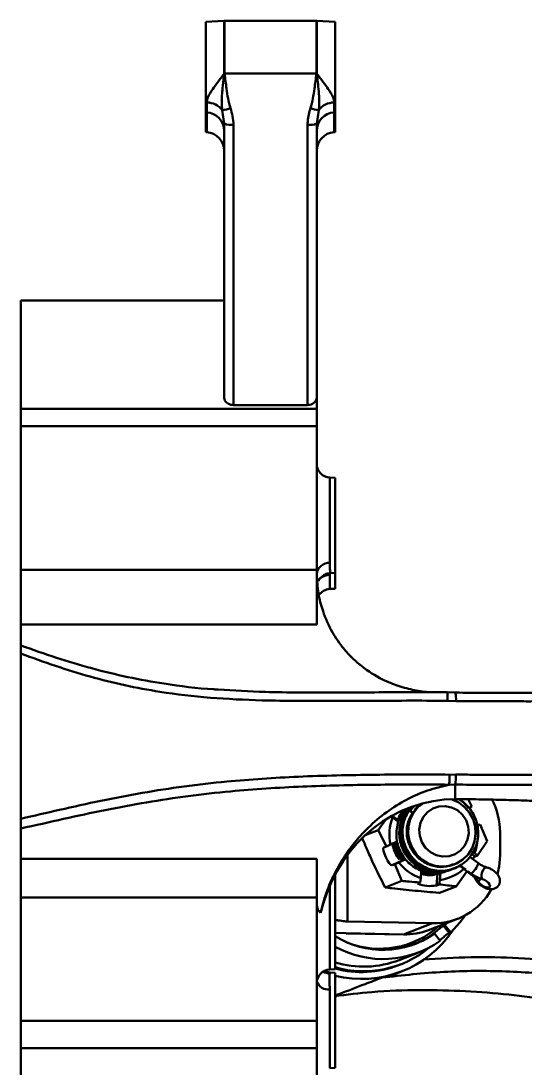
# Model space of a CAD drawing. Header units: millimetres. Extents: x 10 to 584, y 10 to 410.
# Drawn here: x 97.24 to 119.05, y 118.84 to 164.2 of the extents above; entities that cross this region are included whole.
import ezdxf

# ---------------------------------------------------------------- set-up
doc = ezdxf.new("R2010")
doc.units = ezdxf.units.MM

msp = doc.modelspace()

# ---------------------------------------------------------------- linework, layer by layer
at = {"color": 7, "linetype": 'Continuous', "lineweight": 50}
for p, q in [((106.0258, 164.1951), (105.2363, 164.1537)), ((106.0258, 161.9229), (106.0258, 164.1951)), ((110.0258, 164.1956), (106.0468, 164.1956)), ((106.0468, 164.1956), (106.0468, 161.9228)), ((110.0258, 161.9228), (110.0258, 164.1956)), ((110.8363, 164.1537), (110.0468, 164.1951)), ((110.0468, 164.1951), (110.0468, 161.9229)), ((105.2363, 164.1537), (105.2363, 160.2376)), ((110.8363, 164.1537), (110.8363, 160.2387)), ((106.0265, 161.9098), (106.0258, 161.9229)), ((106.0468, 161.9228), (106.0474, 161.9124)), ((110.0258, 161.9228), (106.0468, 161.9228)), ((110.0252, 161.9124), (110.0258, 161.9228)), ((110.0468, 161.9229), (110.0461, 161.9098)), ((105.2782, 160.2354), (105.2782, 160.664)), ((110.7944, 160.664), (110.7944, 160.2354)), ((105.2363, 160.2376), (105.2782, 160.2354)), ((105.2363, 160.2376), (105.2363, 159.3755)), ((105.2782, 159.3733), (105.2782, 160.2354)), ((106.0363, 159.7505), (105.9467, 160.3272)), ((110.1259, 160.3272), (110.0363, 159.7505)), ((110.7944, 160.2354), (110.8363, 160.2376)), ((110.7944, 160.2354), (110.7944, 159.3733)), ((110.8363, 160.2387), (110.8363, 160.2376)), ((110.8363, 160.2387), (110.8363, 159.3766)), ((106.0363, 147.8771), (106.0363, 159.7505)), ((106.4363, 159.6959), (106.4363, 147.5597)), ((109.6363, 147.5597), (109.6363, 159.6959)), ((110.0363, 159.7505), (110.0363, 147.8771)), ((105.2363, 159.3755), (105.2782, 159.3733)), ((110.7944, 159.3733), (110.8363, 159.3755)), ((110.8363, 159.3766), (110.8363, 159.3755)), ((106.0363, 152.0911), (97.2363, 152.0911)), ((97.2363, 152.0911), (97.2363, 147.394)), ((110.0363, 147.8771), (110.0363, 147.394)), ((109.6363, 147.5597), (106.4363, 147.5597)), ((110.0363, 147.394), (97.2363, 147.394)), ((97.2363, 147.394), (97.2363, 146.6442)), ((110.0363, 147.394), (110.0363, 146.6442)), ((110.0363, 146.6442), (97.2363, 146.6442)), ((97.2363, 140.4167), (97.2363, 146.6442)), ((110.0363, 140.4167), (110.0363, 146.6442)), ((110.8363, 144.4023), (110.6049, 144.4144)), ((110.6049, 144.4144), (110.6049, 140.72)), ((110.8363, 144.4023), (110.8363, 140.2873)), ((110.0363, 140.4167), (97.2363, 140.4167)), ((97.2363, 140.4167), (97.2363, 138.0472)), ((110.0363, 140.4167), (110.0363, 138.0472)), ((110.6005, 140.2835), (110.6049, 140.1982)), ((110.6049, 140.1982), (110.6049, 139.5919)), ((110.6204, 140.2748), (110.8363, 140.2862)), ((110.8363, 140.2873), (110.8363, 140.2862)), ((110.8363, 140.2873), (110.8363, 139.6052)), ((110.6049, 139.5919), (110.8363, 139.604)), ((110.8363, 139.6052), (110.8363, 139.604)), ((97.2363, 138.0472), (97.2363, 137.1423)), ((110.0363, 138.0472), (97.2363, 138.0472)), ((97.2363, 136.7982), (97.2363, 129.6374)), ((115.6782, 135.114), (116.0363, 135.1012)), ((116.0624, 134.7384), (115.6966, 134.7507)), ((115.7824, 131.5467), (116.0624, 131.5512)), ((116.0363, 131.1172), (115.7643, 131.1126)), ((116.0363, 131.1172), (116.0363, 130.4865)), ((116.7499, 130.167), (116.5919, 130.4817)), ((113.325, 129.6883), (113.2651, 129.7255)), ((113.2687, 129.7524), (113.4923, 129.5886)), ((113.5482, 129.5861), (113.2984, 129.7691)), ((113.5062, 129.6168), (113.2984, 129.7691)), ((114.2299, 129.9014), (114.0813, 129.9689)), ((114.0813, 129.9689), (114.1794, 129.8819)), ((114.1794, 129.8819), (114.2299, 129.9014)), ((116.6007, 130.0959), (116.7499, 130.167)), ((113.0274, 129.6029), (112.703, 129.1439)), ((113.325, 129.6883), (113.5711, 129.5107)), ((113.4846, 129.5731), (113.5062, 129.6168)), ((113.4896, 129.5694), (113.5112, 129.6132)), ((116.9932, 129.3516), (116.9224, 129.3185)), ((117.1071, 129.3958), (116.9579, 129.3248)), ((117.1071, 129.3958), (116.9932, 129.3516)), ((117.4151, 128.6725), (117.1071, 129.3958)), ((97.2363, 129.2146), (97.2363, 127.8979)), ((112.1376, 128.9246), (112.703, 129.1439)), ((112.703, 129.1439), (113.057, 128.4385)), ((117.9759, 129.036), (117.9759, 128.04)), ((113.057, 128.4385), (112.943, 128.3943)), ((113.057, 128.4385), (113.236, 128.5211)), ((113.236, 128.5211), (113.5099, 128.6493)), ((117.004, 128.0436), (117.4151, 128.6725)), ((111.3754, 128.0756), (111.3754, 125.1873)), ((117.0359, 127.7109), (116.6297, 128.0086)), ((116.89, 127.9994), (116.7452, 128.1039)), ((116.8689, 128.1576), (116.7675, 128.2308)), ((116.8689, 128.1576), (117.004, 128.0436)), ((116.89, 127.9994), (117.004, 128.0436)), ((110.0363, 127.8979), (97.2363, 127.8979)), ((97.2363, 127.8979), (97.2363, 126.2255)), ((110.0363, 127.8979), (110.0363, 126.2255)), ((113.7374, 127.8277), (113.3003, 127.6231)), ((113.3003, 127.6231), (113.4142, 127.6673)), ((113.5932, 127.7499), (113.4142, 127.6673)), ((113.4142, 127.6673), (113.7222, 126.944)), ((113.8761, 127.8823), (113.5932, 127.7499)), ((115.9297, 127.49), (115.837, 127.4364)), ((115.9199, 127.4591), (115.9283, 127.4624)), ((115.9579, 127.648), (115.9981, 127.6636)), ((115.9871, 127.4852), (115.9956, 127.4885)), ((116.4003, 127.4691), (116.1904, 127.6206)), ((116.4851, 127.434), (116.2102, 127.6354)), ((116.4851, 127.434), (116.2102, 127.6354)), ((116.5354, 127.3551), (116.4003, 127.4691)), ((110.8363, 127.2236), (110.8363, 123.1261)), ((114.5103, 126.8764), (114.5393, 127.0672)), ((114.5393, 127.0672), (114.5637, 127.3863)), ((115.2222, 126.7496), (115.2603, 127.2484)), ((115.3652, 126.9846), (115.3892, 127.2991)), ((115.7962, 127.4132), (115.6861, 127.3774)), ((115.7182, 127.3809), (115.7266, 127.3841)), ((115.837, 127.4364), (115.7409, 127.3988)), ((115.7855, 127.4069), (115.7939, 127.4102)), ((115.8527, 127.433), (115.8611, 127.4363)), ((116.0783, 126.7083), (116.5354, 127.3551)), ((116.5524, 127.3462), (116.6931, 127.2431)), ((116.7253, 127.2579), (116.5828, 127.3624)), ((116.7253, 127.2579), (116.5828, 127.3624)), ((117.1344, 127.0455), (117.047, 126.9078)), ((110.6049, 126.7419), (110.6049, 125.7628)), ((113.0002, 126.6639), (113.7222, 126.944)), ((114.3964, 126.8322), (114.5103, 126.8764)), ((115.3362, 126.7938), (115.2222, 126.7496)), ((115.3652, 126.9846), (115.3362, 126.7938)), ((115.3563, 126.4282), (116.0783, 126.7083)), ((116.9285, 126.9937), (116.9266, 126.9976)), ((110.0363, 126.2255), (97.2363, 126.2255)), ((97.2363, 120.883), (97.2363, 126.2255)), ((110.0363, 120.883), (110.0363, 126.2255)), ((110.2042, 125.5571), (110.3215, 125.9586)), ((110.6049, 125.7628), (110.6049, 123.1128)), ((111.3754, 125.1873), (115.0522, 125.1119)), ((114.8824, 124.8162), (116.1373, 125.3031)), ((113.7973, 124.625), (115.0522, 125.1119)), ((115.5531, 125.0764), (115.2353, 124.7852)), ((115.5888, 125.0311), (115.5216, 125.005)), ((115.7697, 124.6913), (115.5216, 125.005)), ((115.6876, 125.1286), (115.5888, 125.0311)), ((115.8369, 124.7174), (115.5888, 125.0311)), ((110.8139, 124.6898), (111.3165, 124.6759)), ((111.3083, 124.6744), (111.3165, 124.6759)), ((111.3083, 124.6744), (113.7891, 124.6235)), ((111.3165, 124.6759), (113.7973, 124.625)), ((113.7891, 124.6235), (113.7973, 124.625)), ((115.137, 124.6609), (115.0698, 124.6349)), ((115.3851, 124.3473), (115.137, 124.6609)), ((115.8369, 124.7174), (115.7697, 124.6913)), ((113.6091, 123.5189), (114.4606, 123.8493)), ((110.6049, 123.1128), (110.8363, 123.1249)), ((110.8363, 122.9673), (110.6049, 122.9794)), ((110.6049, 122.9794), (110.6049, 122.9307)), ((110.8363, 123.1261), (110.8363, 123.1249)), ((110.8363, 122.9673), (110.8363, 118.8524)), ((113.5879, 122.9743), (113.7003, 123.0179)), ((113.5918, 123.2976), (113.6814, 123.3324)), ((110.6049, 122.2399), (110.6049, 118.839)), ((110.8363, 121.907), (110.8766, 121.9224)), ((97.2363, 120.883), (110.0363, 120.883)), ((97.2363, 120.883), (97.2363, 119.7078)), ((110.0363, 120.883), (110.0363, 119.7078)), ((110.0363, 119.7078), (97.2363, 119.7078)), ((97.2363, 118.1389), (97.2363, 119.7078)), ((110.0363, 112.9828), (110.0363, 119.7078)), ((110.6049, 118.839), (110.8363, 118.8512)), ((110.8363, 118.8524), (110.8363, 118.8512))]:
    msp.add_line(p, q, dxfattribs=at)
at = {"color": 7, "linetype": 'Continuous', "lineweight": 50, "flags": 128}
for points in [[(115.8762, 130.4842), (115.8953, 130.4778), (116.1847, 130.3419), (116.44, 130.1462), (116.6493, 129.8998), (116.8028, 129.6142), (116.8932, 129.3028), (116.9165, 128.9802), (116.8714, 128.6613), (116.7601, 128.3612), (116.5878, 128.0939), (116.3626, 127.8718), (116.095, 127.7054), (115.7974, 127.6024), (115.4839, 127.5677), (115.169, 127.6029), (114.8676, 127.7062), (114.5936, 127.873), (114.3599, 128.0954), (114.1775, 128.363), (114.0548, 128.6632), (113.9976, 128.9821), (114.0086, 129.3048), (114.0872, 129.6161), (114.2299, 129.9014), (114.2299, 129.9014)], [(114.2299, 129.9014), (114.4298, 130.1476), (114.614, 130.3009)], [(116.444, 128.4812), (116.5645, 128.7369), (116.6157, 129.017), (116.5938, 129.3026), (116.5005, 129.5742), (116.3421, 129.8132), (116.1294, 130.0034), (115.8769, 130.1318), (115.6017, 130.1897), (115.3227, 130.1732), (115.0589, 130.0832), (114.8282, 129.9261), (114.6463, 129.7124), (114.5257, 129.4568), (114.4746, 129.1766), (114.4964, 128.891), (114.5897, 128.6195), (114.7482, 128.3804), (114.9609, 128.1902), (115.2134, 128.0618), (115.4886, 128.0039), (115.7676, 128.0205), (116.0314, 128.1104), (116.2621, 128.2676), (116.444, 128.4812)], [(116.9932, 129.3516), (116.9431, 129.3668), (116.9122, 129.3939)], [(112.943, 128.3943), (112.9201, 128.3508), (112.928, 128.2552), (112.9653, 128.1221), (113.0264, 127.9717), (113.102, 127.827), (113.1806, 127.7099), (113.2502, 127.6383), (113.3003, 127.6231)], [(116.7782, 127.8998), (116.8358, 127.959), (116.89, 127.9994)], [(117.8695, 127.2434), (117.9399, 127.5733), (117.9759, 128.04)], [(117.1951, 127.0281), (117.1713, 127.1138), (117.1723, 127.2198), (117.198, 127.33), (117.2444, 127.4275), (117.3045, 127.4976), (117.3691, 127.5296), (117.4052, 127.5284)], [(116.7253, 127.2579), (116.6958, 127.2421), (116.6931, 127.2431)], [(117.1951, 127.0281), (117.2931, 126.9915), (117.3898, 126.9329), (117.4705, 126.8614), (117.5231, 126.7879), (117.5393, 126.7234), (117.5169, 126.6779), (117.4592, 126.6583), (117.3749, 126.6675), (117.277, 126.7042), (117.1802, 126.7627), (117.0995, 126.8343), (117.047, 126.9078)], [(117.047, 126.9078), (116.9665, 126.9475), (116.9285, 126.9937)], [(116.4617, 125.4532), (116.2276, 125.1373), (115.8369, 124.7174)]]:
    msp.add_lwpolyline(points, dxfattribs=at)
at = {"color": 7, "linetype": 'Continuous', "lineweight": 50}
for centre, radius, start, end in [((106.0468, 163.7956), 0.4, 90, 93), ((110.0258, 163.7956), 0.4, 87, 90), ((106.0468, 164.8511), 2.9284, 269.59051, 270.00011), ((105.6845, 164.8359), 2.946, 276.6659, 277.07599), ((110.3881, 164.8359), 2.946, 262.92401, 263.3341), ((110.0258, 164.8511), 2.9284, 269.99989, 270.40949), ((105.2755, 159.8267), 0.8373, 36.70957, 89.81639), ((110.7971, 159.8267), 0.8373, 90.18361, 143.29043), ((105.2363, 159.4365), 0.8, 0, 87), ((105.8049, 161.6444), 1.3248, 276.14558, 292.0345), ((110.2677, 161.6444), 1.3248, 247.9655, 263.85442), ((110.8363, 159.4365), 0.8, 93, 180), ((106.3382, 160.4698), 0.7801, 247.23505, 277.2271), ((109.7344, 160.4698), 0.7801, 262.7729, 292.76495), ((105.2363, 158.5744), 0.8, 360, 87), ((110.8363, 158.5744), 0.8, 93, 180), ((110.6363, 145.0136), 0.6, 180, 267), ((110.5714, 140.1816), 0.5395, 86.44453, 172.72045), ((110.6136, 139.4882), 0.71, 90.70247, 126.68572), ((110.6363, 138.9927), 0.6, 93, 146.95609), ((114.9782, 134.8429), 1.0892, 354.49562, 13.71937), ((113.9716, 131.4589), 2.0928, 350.60225, 2.52725), ((116.0407, 64.37), 66.1165, 88.992577, 90.003803), ((115.0095, 128.8958), 1.993, 37.02505, 49.28611), ((114.8919, 129.0338), 3.084, 0.04013, 28.00531), ((115.1698, 128.9606), 1.9832, 158.47334, 192.80404), ((115.0241, 128.8853), 1.9832, 338.47334, 12.80404), ((115.1638, 128.9295), 1.9641, 216.90811, 251.46294), ((115.1366, 128.8209), 1.8505, 277.09485, 313.06935), ((116.1406, 127.9918), 0.9384, 308.55007, 342.58307), ((117.5676, 128.3847), 1.4068, 233.22069, 254.64497), ((116.1281, 126.3865), 1.0565, 29.5685, 55.57558), ((114.9494, 128.1915), 1.4675, 247.85917, 280.71393), ((115.107, 127.9597), 2.8483, 268.897, 330.88854), ((111.985, 127.439), 4.741, 255.97826, 326.2348), ((112.7693, 127.809), 3.8017, 248.60252, 311.98236), ((112.7703, 127.8033), 3.7968, 248.55676, 312.02812), ((113.8571, 127.4607), 2.8363, 268.79087, 291.191), ((112.7804, 127.7797), 3.8721, 292.28037, 309.3448), ((112.9009, 127.8783), 3.9181, 238.20097, 304.80012), ((112.9088, 127.8604), 4.2981, 241.17119, 305.17897), ((112.0681, 127.4898), 4.4583, 253.96104, 309.5879), ((112.0652, 127.5176), 4.2864, 253.34012, 291.11126), ((110.6363, 122.5136), 0.6, 93, 180), ((110.6356, 123.5398), 0.6099, 238.34647, 267.11703), ((110.6363, 123.5786), 0.6, 242.56055, 267), ((111.9801, 127.4655), 4.4686, 255.16886, 291.14002), ((110.5447, 122.7781), 0.5415, 201.29263, 276.37981)]:
    msp.add_arc(centre, radius, start, end, dxfattribs=at)
msp.add_ellipse((116.0363, 123.9752), major_axis=(0, 6.5114), ratio=0.9214671, start_param=0, end_param=1.261262, dxfattribs=at)
for points, knots in [([(105.2782, 160.664), (105.2829, 160.7063), (105.3002, 160.861), (105.4593, 161.1356), (105.691, 161.4677), (105.8804, 161.7174), (105.9941, 161.8671), (106.0265, 161.9098)], [0, 0, 0, 0, 0.11630965, 0.42572771, 0.66144493, 0.90336776, 1, 1, 1, 1]), ([(105.9467, 160.3272), (105.938, 160.4414), (105.9152, 160.7411), (105.9582, 161.2428), (105.9992, 161.6572), (106.022, 161.8685), (106.0265, 161.9098)], [0, 0, 0, 0, 0.2337298, 0.6136706, 0.9243994, 1, 1, 1, 1]), ([(106.0474, 161.9124), (106.0755, 161.6963), (106.122, 161.3376), (106.1935, 160.8358), (106.2657, 160.5564), (106.3019, 160.4164)], [0, 0, 0, 0, 0.43058026, 0.71471628, 1, 1, 1, 1]), ([(109.7707, 160.4164), (109.8067, 160.5553), (109.879, 160.8347), (109.9504, 161.3365), (109.9971, 161.6963), (110.0252, 161.9124)], [0, 0, 0, 0, 0.2831075, 0.5694209, 1, 1, 1, 1]), ([(110.0461, 161.9098), (110.0785, 161.8671), (110.1903, 161.7199), (110.3797, 161.4702), (110.612, 161.138), (110.7724, 160.861), (110.7897, 160.7063), (110.7944, 160.664)], [0, 0, 0, 0, 0.0966327, 0.3327884, 0.5742702, 0.8836898, 1, 1, 1, 1]), ([(110.0461, 161.9098), (110.0469, 161.9026), (110.0508, 161.8661), (110.0674, 161.7129), (110.1095, 161.2954), (110.1619, 160.783), (110.1342, 160.4324), (110.1259, 160.3272)], [0, 0, 0, 0, 0.0133356, 0.0666788, 0.2801118, 0.7839054, 1, 1, 1, 1]), ([(106.3019, 160.4164), (106.3394, 160.3008), (106.4156, 160.0664), (106.4293, 159.8205), (106.4363, 159.6959)], [0, 0, 0, 0, 0.4931318, 1, 1, 1, 1]), ([(109.6363, 159.6959), (109.654, 159.8972), (109.6755, 160.1428), (109.7561, 160.3745), (109.7707, 160.4164)], [0, 0, 0, 0, 0.8192562, 1, 1, 1, 1]), ([(106.4363, 147.5597), (106.3969, 147.5625), (106.3183, 147.5681), (106.2123, 147.6104), (106.1234, 147.6739), (106.0521, 147.765), (106.042, 147.837), (106.0363, 147.8771)], [0, 0, 0, 0, 0.1705716, 0.3406764, 0.522228, 0.7341306, 1, 1, 1, 1]), ([(110.0363, 147.8771), (110.0293, 147.8325), (110.0158, 147.747), (109.9199, 147.6452), (109.8001, 147.5822), (109.7026, 147.5611), (109.6474, 147.56), (109.6363, 147.5597)], [0, 0, 0, 0, 0.2954327, 0.567735, 0.7592528, 0.9517388, 1, 1, 1, 1]), ([(110.6049, 140.72), (110.6057, 140.6612), (110.6085, 140.468), (110.625, 140.2869), (110.6205, 140.2994), (110.6189, 140.3038)], [0, 0, 0, 0, 0.2212238, 0.7257439, 1, 1, 1, 1]), ([(115.3655, 135.1162), (115.2336, 135.1146), (114.8654, 135.1104), (114.2631, 135.198), (113.5659, 135.3764), (112.7859, 135.6973), (112.1058, 136.1228), (111.5358, 136.6285), (111.079, 137.1397), (110.6256, 137.8239), (110.2796, 138.6507), (110.0742, 139.4986), (110.049, 140.0532), (110.0363, 140.3337)], [0, 0, 0, 0, 0.05326498, 0.14868166, 0.24651452, 0.34433273, 0.48575064, 0.5581333, 0.63050036, 0.73509422, 0.84220862, 0.92019826, 1, 1, 1, 1]), ([(110.1077, 139.9241), (110.1088, 139.9272), (110.1305, 139.9904), (110.213, 140.0956), (110.3579, 140.2074), (110.5, 140.2672), (110.5905, 140.2677), (110.6207, 140.2679)], [0, 0, 0, 0, 0.0153609, 0.3144818, 0.5853245, 0.861711, 1, 1, 1, 1]), ([(97.2363, 136.7982), (97.2363, 136.8497), (97.2363, 136.9524), (97.2363, 137.0671), (97.2363, 137.1218), (97.2363, 137.1423)], [0, 0, 0, 0, 0.3858757, 0.770118, 1, 1, 1, 1]), ([(97.2363, 137.1423), (97.7473, 136.9599), (98.7692, 136.5952), (100.3072, 136.1397), (101.8548, 135.7609), (103.6078, 135.4503), (104.9035, 135.2789), (105.7077, 135.2396), (105.7709, 135.2365)], [0, 0, 0, 0, 0.1824918, 0.364984, 0.5492149, 0.7334393, 0.9790663, 1, 1, 1, 1]), ([(115.6966, 134.7507), (115.1051, 134.7521), (113.9892, 134.7548), (112.3485, 134.7488), (110.7745, 134.7408), (109.2126, 134.7388), (107.4124, 134.7636), (105.4137, 134.8595), (103.4499, 135.086), (101.7307, 135.409), (100.2314, 135.7827), (98.7371, 136.2464), (97.7376, 136.6073), (97.2363, 136.7982), (97.2363, 136.7982)], [0, 0, 0, 0, 0.0882479, 0.1664726, 0.2447029, 0.3254362, 0.4061904, 0.5276649, 0.6501337, 0.7371654, 0.8241993, 0.9120994, 0.9999994, 1, 1, 1, 1]), ([(105.7709, 135.2365), (106.4476, 135.1952), (107.5954, 135.1251), (109.2794, 135.106), (110.7916, 135.1052), (112.345, 135.1128), (113.9862, 135.1185), (115.0994, 135.116), (115.6851, 135.1147)], [0, 0, 0, 0, 0.2166499, 0.3674476, 0.5182123, 0.67312, 0.8280164, 1, 1, 1, 1]), ([(115.6851, 135.1147), (115.6876, 135.1122), (115.6925, 135.1073), (115.6973, 135.0436), (115.6994, 134.9463), (115.6988, 134.8438), (115.6973, 134.7765), (115.6967, 134.7532), (115.6966, 134.7507)], [0, 0, 0, 0, 0.220997, 0.4419922, 0.6630406, 0.8841873, 0.9878592, 1, 1, 1, 1]), ([(116.0363, 135.1012), (116.4801, 135.0984), (117.3676, 135.0927), (118.7052, 135.0864), (120.0545, 135.0852), (120.9438, 135.0985), (121.3878, 135.1052)], [0, 0, 0, 0, 0.24857216, 0.49708209, 0.74892055, 1, 1, 1, 1]), ([(121.299, 134.7416), (121.0362, 134.7371), (120.5104, 134.7283), (119.708, 134.724), (118.6327, 134.7235), (117.4172, 134.73), (116.4703, 134.7359), (116.0624, 134.7384)], [0, 0, 0, 0, 0.152521, 0.3052262, 0.4580152, 0.7664576, 1, 1, 1, 1]), ([(97.2363, 129.6374), (97.2363, 129.6374), (97.7977, 129.7679), (98.9582, 130.0397), (100.6996, 130.4233), (102.4871, 130.7683), (104.2936, 131.0472), (106.0213, 131.2459), (107.6726, 131.3783), (109.2537, 131.4646), (110.8874, 131.519), (112.5352, 131.5473), (114.1731, 131.5562), (115.2447, 131.5499), (115.7824, 131.5467)], [0, 0, 0, 0, 0.0000006, 0.09396198, 0.19626742, 0.29857603, 0.40121548, 0.50382511, 0.5865753, 0.66929961, 0.75409092, 0.83886123, 0.91913328, 1, 1, 1, 1]), ([(115.7824, 131.5467), (115.7825, 131.5439), (115.783, 131.518), (115.784, 131.4469), (115.7838, 131.3361), (115.7807, 131.2248), (115.7751, 131.1425), (115.7699, 131.1233), (115.7673, 131.1137)], [0, 0, 0, 0, 0.0137674, 0.12673, 0.3451035, 0.5634214, 0.7817102, 1, 1, 1, 1]), ([(116.0624, 131.5512), (116.3284, 131.5495), (117.1267, 131.5446), (118.4575, 131.5369), (119.948, 131.5343), (120.8878, 131.5482), (121.299, 131.5543)], [0, 0, 0, 0, 0.1522933, 0.4568981, 0.7623795, 1, 1, 1, 1]), ([(115.7673, 131.1137), (115.2418, 131.1168), (114.1879, 131.123), (112.5936, 131.1146), (111.0019, 131.088), (109.413, 131.0368), (107.8463, 130.9539), (106.1912, 130.8238), (104.4675, 130.6287), (102.6678, 130.3561), (100.881, 130.0192), (99.0813, 129.6327), (97.8543, 129.3546), (97.2363, 129.2146)], [0, 0, 0, 0, 0.07928408, 0.15898667, 0.24012488, 0.32128066, 0.40467932, 0.48810521, 0.58989915, 0.69172239, 0.79398023, 0.89623507, 1, 1, 1, 1]), ([(110.2042, 125.5571), (110.2955, 125.8986), (110.4649, 126.5313), (110.8399, 127.3462), (111.2562, 128.054), (111.7328, 128.6905), (112.3312, 129.3362), (113.0579, 129.9471), (113.9227, 130.4827), (114.8291, 130.8885), (115.4526, 131.0379), (115.7643, 131.1126)], [0, 0, 0, 0, 0.1050763, 0.1946949, 0.2843379, 0.3764225, 0.4685212, 0.5993963, 0.7302978, 0.8651443, 1, 1, 1, 1]), ([(115.7643, 131.1126), (115.7654, 131.1129), (115.7669, 131.1132), (115.7672, 131.1136), (115.7673, 131.1137)], [0, 0, 0, 0, 0.7049176, 1, 1, 1, 1]), ([(121.3878, 131.1211), (121.0576, 131.1158), (120.3966, 131.105), (119.0348, 131.1007), (117.5817, 131.1074), (116.4657, 131.1144), (116.0363, 131.1172)], [0, 0, 0, 0, 0.1873066, 0.3749066, 0.7594709, 1, 1, 1, 1]), ([(116.1816, 130.4853), (116.2511, 130.4442), (116.4168, 130.3463), (116.6354, 130.1256), (116.8292, 129.8444), (116.9614, 129.529), (117.0295, 129.1954), (117.0306, 128.8542), (116.9631, 128.5191), (116.8307, 128.208), (116.6399, 127.932), (116.3967, 127.7008), (116.1102, 127.5252), (115.7959, 127.414), (115.4655, 127.3699), (115.1301, 127.3949), (114.8049, 127.4892), (114.5062, 127.6473), (114.2437, 127.8625), (114.0271, 128.128), (113.8676, 128.4313), (113.7718, 128.7581), (113.7422, 129.0961), (113.78, 129.4343), (113.8875, 129.7517), (114.016, 129.9927), (114.1239, 130.1067), (114.1573, 130.142)], [0, 0, 0, 0, 0.0299352, 0.0712824, 0.1131588, 0.1546807, 0.1953754, 0.2368653, 0.2787445, 0.3201291, 0.3608474, 0.4024583, 0.4443174, 0.4855434, 0.5263477, 0.5680577, 0.6098739, 0.6509206, 0.6918732, 0.7336598, 0.7754106, 0.8162807, 0.8574203, 0.899261, 0.9409238, 0.9816769, 1, 1, 1, 1]), ([(114.2726, 130.1886), (114.2258, 130.1481), (114.1517, 130.0839), (114.1003, 129.9999), (114.0813, 129.9689)], [0, 0, 0, 0, 0.6311016, 1, 1, 1, 1]), ([(114.2299, 129.9014), (114.3046, 130.0119), (114.4059, 130.1616), (114.5591, 130.2479), (114.5992, 130.2705)], [0, 0, 0, 0, 0.7383817, 1, 1, 1, 1]), ([(114.2299, 129.9014), (114.2924, 130.0191), (114.361, 130.1482), (114.4747, 130.23), (114.4846, 130.2372)], [0, 0, 0, 0, 0.9122279, 1, 1, 1, 1]), ([(117.2031, 130.4763), (117.5144, 130.4701), (118.1174, 130.458), (118.9427, 130.4323), (119.4257, 130.4086), (119.6465, 130.3978)], [0, 0, 0, 0, 0.3669211, 0.7106668, 1, 1, 1, 1]), ([(115.6098, 127.3525), (115.5683, 127.3378), (115.4236, 127.2865), (115.1549, 127.2674), (114.8208, 127.2977), (114.498, 127.401), (114.2032, 127.5662), (113.9458, 127.7879), (113.7354, 128.0589), (113.5836, 128.3658), (113.4957, 128.6945), (113.4743, 129.0331), (113.5204, 129.3703), (113.6359, 129.6841), (113.7664, 129.9168), (113.8726, 130.0239), (113.9027, 130.0542)], [0, 0, 0, 0, 0.0311003, 0.108478, 0.1874799, 0.2664783, 0.343848, 0.4215749, 0.5006894, 0.5795315, 0.6566518, 0.7347077, 0.8138918, 0.8925356, 0.9695244, 1, 1, 1, 1]), ([(113.5345, 129.5371), (113.5604, 129.6059), (113.6246, 129.7762), (113.7363, 129.9182), (113.8029, 130.0028)], [0, 0, 0, 0, 0.4041285, 1, 1, 1, 1]), ([(113.5358, 129.5567), (113.5589, 129.6176), (113.6197, 129.7778), (113.7253, 129.9113), (113.7907, 129.994)], [0, 0, 0, 0, 0.3805062, 1, 1, 1, 1]), ([(115.8503, 127.4383), (115.8296, 127.4283), (115.7107, 127.3712), (115.4676, 127.3289), (115.1348, 127.3189), (114.8022, 127.3843), (114.4906, 127.515), (114.211, 127.706), (113.973, 127.9503), (113.7871, 128.2392), (113.663, 128.5572), (113.6041, 128.8917), (113.6121, 129.2313), (113.6894, 129.5604), (113.8262, 129.865), (113.9632, 130.0337), (114.0309, 130.1172)], [0, 0, 0, 0, 0.0157332, 0.0904153, 0.1663228, 0.2431352, 0.3192313, 0.3938713, 0.4700303, 0.546837, 0.6226713, 0.6973838, 0.7737545, 0.8505137, 0.9260472, 1, 1, 1, 1]), ([(115.9075, 127.464), (115.8708, 127.446), (115.7362, 127.3798), (115.4764, 127.3313), (115.1431, 127.3223), (114.8106, 127.3875), (114.499, 127.5182), (114.2195, 127.7093), (113.9814, 127.9535), (113.7955, 128.2425), (113.6714, 128.5604), (113.6125, 128.8949), (113.6205, 129.2346), (113.6979, 129.5636), (113.8314, 129.8623), (113.9639, 130.0259), (114.0273, 130.1042)], [0, 0, 0, 0, 0.0277999, 0.1019163, 0.1772489, 0.2534795, 0.3289993, 0.4030739, 0.478656, 0.5548811, 0.6301409, 0.7042876, 0.7800798, 0.8562577, 0.931219, 1, 1, 1, 1]), ([(116.0045, 127.5), (115.9867, 127.4902), (115.8731, 127.4273), (115.6356, 127.3722), (115.3047, 127.3428), (114.9696, 127.3887), (114.6509, 127.5012), (114.3614, 127.6761), (114.1107, 127.9061), (113.9089, 128.1839), (113.767, 128.4951), (113.6895, 128.8262), (113.6789, 129.1652), (113.7355, 129.5008), (113.862, 129.809), (113.9851, 130.0199), (114.0773, 130.1089), (114.092, 130.123)], [0, 0, 0, 0, 0.01376101, 0.08780953, 0.1621945, 0.23790962, 0.31336632, 0.38717521, 0.46187534, 0.53765746, 0.61292466, 0.68660675, 0.76158418, 0.83739195, 0.91243, 0.98609854, 1, 1, 1, 1]), ([(115.9845, 127.4926), (115.9183, 127.4666), (115.7503, 127.4004), (115.4564, 127.3683), (115.1218, 127.3912), (114.7965, 127.4861), (114.4978, 127.644), (114.2353, 127.8593), (114.0186, 128.1247), (113.8592, 128.4281), (113.7634, 128.7548), (113.7338, 129.0928), (113.7716, 129.431), (113.879, 129.7485), (114.0109, 129.9943), (114.123, 130.1122), (114.1605, 130.1517)], [0, 0, 0, 0, 0.0489136, 0.1240303, 0.200814, 0.2777935, 0.3533562, 0.4287459, 0.5056708, 0.5825297, 0.6577674, 0.7335013, 0.8105258, 0.8872228, 0.9622451, 1, 1, 1, 1]), ([(115.952, 127.6659), (115.8487, 127.6258), (115.591, 127.5257), (115.1365, 127.5563), (114.6647, 127.736), (114.2748, 128.0692), (114.0115, 128.5109), (113.9083, 129.0106), (113.9577, 129.5022), (114.1143, 129.7716), (114.1878, 129.8981)], [0, 0, 0, 0, 0.0886828, 0.2210544, 0.3534293, 0.4858048, 0.618176, 0.7505567, 0.8829273, 1, 1, 1, 1]), ([(97.2363, 129.2146), (97.2363, 129.2451), (97.2363, 129.3064), (97.2363, 129.4466), (97.2363, 129.5639), (97.2363, 129.6262), (97.2363, 129.6374)], [0, 0, 0, 0, 0.3178601, 0.6363524, 0.9346275, 1, 1, 1, 1]), ([(113.0002, 126.6639), (112.8211, 127.0184), (112.549, 127.5566), (112.2274, 128.2747), (112.0805, 128.6265), (112.0121, 128.7902)], [0, 0, 0, 0, 0.5077889, 0.7709553, 1, 1, 1, 1]), ([(113.594, 127.9026), (113.5841, 127.9143), (113.5005, 128.0132), (113.3994, 128.2209), (113.3448, 128.4234), (113.3199, 128.516)], [0, 0, 0, 0, 0.0680672, 0.5742472, 1, 1, 1, 1]), ([(113.6242, 127.8795), (113.6068, 127.8999), (113.5153, 128.0069), (113.4143, 128.2075), (113.364, 128.3931), (113.3435, 128.4687)], [0, 0, 0, 0, 0.1219187, 0.6423947, 1, 1, 1, 1]), ([(113.7374, 127.8277), (113.7207, 127.8468), (113.6283, 127.9518), (113.5042, 128.1741), (113.4019, 128.4186), (113.3829, 128.5641), (113.3785, 128.5981)], [0, 0, 0, 0, 0.0884836, 0.4874425, 0.8803446, 1, 1, 1, 1]), ([(113.7453, 127.8318), (113.7287, 127.8506), (113.6364, 127.9552), (113.5127, 128.1774), (113.4103, 128.422), (113.3913, 128.5678), (113.3868, 128.602)], [0, 0, 0, 0, 0.0874458, 0.4865354, 0.8795662, 1, 1, 1, 1]), ([(113.801, 127.8575), (113.7375, 127.9425), (113.6063, 128.1187), (113.489, 128.3856), (113.4574, 128.5633), (113.4456, 128.6295)], [0, 0, 0, 0, 0.3696835, 0.7653176, 1, 1, 1, 1]), ([(113.812, 127.857), (113.7476, 127.9432), (113.6155, 128.1206), (113.4983, 128.386), (113.4671, 128.5608), (113.4558, 128.624)], [0, 0, 0, 0, 0.376943, 0.7746188, 1, 1, 1, 1]), ([(116.9266, 126.9975), (116.9442, 126.967), (116.9895, 126.8885), (117.1006, 126.7776), (117.2577, 126.6712), (117.4288, 126.6016), (117.5879, 126.579), (117.7325, 126.6034), (117.8525, 126.6718), (117.9378, 126.7803), (117.974, 126.9074), (117.9648, 127.0345), (117.9186, 127.1546), (117.8331, 127.2748), (117.7039, 127.3905), (117.552, 127.4822), (117.4502, 127.5142), (117.4051, 127.5284)], [0, 0, 0, 0, 0.0486855, 0.1253044, 0.2039113, 0.2849739, 0.3620674, 0.4240534, 0.4848634, 0.544194, 0.6037034, 0.6575835, 0.7151359, 0.7808139, 0.8587181, 0.9374255, 1, 1, 1, 1]), ([(117.4051, 127.5284), (117.3832, 127.5346), (117.3214, 127.552), (117.2008, 127.6047), (117.0972, 127.6668), (117.0444, 127.7048), (117.0359, 127.7109)], [0, 0, 0, 0, 0.1965199, 0.555104, 0.9279567, 1, 1, 1, 1]), ([(115.3189, 127.2658), (115.209, 127.2564), (114.9874, 127.2374), (114.7276, 127.2708), (114.5913, 127.326), (114.56, 127.3387)], [0, 0, 0, 0, 0.4312464, 0.8694954, 1, 1, 1, 1]), ([(115.3471, 127.2743), (115.3406, 127.2725), (115.2276, 127.2422), (114.9944, 127.2489), (114.7334, 127.2742), (114.5944, 127.3311), (114.5605, 127.345)], [0, 0, 0, 0, 0.025419, 0.4413725, 0.8636894, 1, 1, 1, 1]), ([(115.154, 127.2177), (115.1031, 127.2093), (114.9422, 127.1827), (114.7403, 127.1939), (114.6, 127.2362), (114.5675, 127.246)], [0, 0, 0, 0, 0.2623058, 0.8290751, 1, 1, 1, 1]), ([(115.1579, 127.2203), (115.1085, 127.2122), (114.9491, 127.1859), (114.7509, 127.1968), (114.6127, 127.2383), (114.5824, 127.2475)], [0, 0, 0, 0, 0.25960048, 0.83723663, 1, 1, 1, 1]), ([(116.6931, 127.2431), (116.716, 127.2255), (116.7829, 127.1742), (116.8654, 127.0911), (116.9116, 127.0262), (116.9236, 127.0032), (116.9266, 126.9975)], [0, 0, 0, 0, 0.202771, 0.5907914, 0.8990006, 1, 1, 1, 1]), ([(115.3563, 126.4282), (115.3461, 126.429), (114.9928, 126.4575), (114.2873, 126.5189), (113.5169, 126.6018), (113.0959, 126.6524), (113.0002, 126.6639)], [0, 0, 0, 0, 0.012616, 0.4366119, 0.8719352, 1, 1, 1, 1]), ([(113.7222, 126.944), (113.8258, 126.9356), (114.0896, 126.9142), (114.3514, 126.8907), (114.5103, 126.8764)], [0, 0, 0, 0, 0.3929485, 1, 1, 1, 1]), ([(115.3362, 126.7938), (115.5764, 126.7669), (115.8264, 126.7389), (116.0689, 126.7094), (116.0783, 126.7083)], [0, 0, 0, 0, 0.9612785, 1, 1, 1, 1]), ([(110.0363, 125.9306), (110.0463, 125.8552), (110.0639, 125.7218), (110.1617, 125.607), (110.2042, 125.5571)], [0, 0, 0, 0, 0.5657467, 1, 1, 1, 1]), ([(110.8363, 125.269), (110.857, 125.2633), (110.9137, 125.2477), (111.0288, 125.2254), (111.1566, 125.2047), (111.261, 125.1933), (111.3324, 125.1886), (111.3619, 125.1877), (111.3754, 125.1873)], [0, 0, 0, 0, 0.1851011, 0.5083654, 0.7581479, 0.914474, 0.9607276, 1, 1, 1, 1]), ([(115.2353, 124.7852), (115.2267, 124.7782), (115.1931, 124.7507), (115.1397, 124.7068), (115.0863, 124.6623), (115.0715, 124.6475), (115.0641, 124.6401)], [0, 0, 0, 0, 0.10231744, 0.40111749, 0.7002096, 1, 1, 1, 1]), ([(115.5216, 125.005), (115.5117, 124.9998), (115.4919, 124.9895), (115.4351, 124.9472), (115.3651, 124.8914), (115.295, 124.8342), (115.2523, 124.7992), (115.2353, 124.7852)], [0, 0, 0, 0, 0.2143022, 0.4285906, 0.6432398, 0.8581254, 1, 1, 1, 1]), ([(115.064, 124.6356), (115.0634, 124.6343), (115.0622, 124.6319), (115.0674, 124.6339), (115.0698, 124.6349)], [0, 0, 0, 0, 0.5331313, 1, 1, 1, 1]), ([(115.7697, 124.6913), (115.7598, 124.6862), (115.74, 124.6759), (115.683, 124.6338), (115.6127, 124.5782), (115.5337, 124.5141), (115.4564, 124.4507), (115.3962, 124.4014), (115.3722, 124.3808), (115.3641, 124.3739)], [0, 0, 0, 0, 0.15357524, 0.3071422, 0.46092384, 0.61484591, 0.76853508, 0.92198228, 1, 1, 1, 1]), ([(114.6496, 123.5479), (115.3376, 123.5878), (116.7136, 123.6676), (118.773, 123.617), (121.1003, 123.4228), (123.6781, 123.0091), (126.4773, 122.3256), (129.3933, 121.3823), (132.407, 120.1651), (135.5039, 118.6739), (138.5182, 117.0211), (141.4643, 115.2425), (144.5997, 113.2126), (147.9311, 110.9376), (151.4817, 108.4423), (155.0489, 105.935), (158.2741, 103.7336), (161.1631, 101.8626), (163.7006, 100.3141), (166.3025, 98.8554), (168.9708, 97.4975), (170.8159, 96.7246), (171.7383, 96.3381)], [0, 0, 0, 0, 0.0319168, 0.0638342, 0.0957536, 0.1408576, 0.1859647, 0.2310751, 0.2852053, 0.3393394, 0.3934764, 0.4476152, 0.5017551, 0.5694302, 0.6371059, 0.7047812, 0.7724545, 0.817967, 0.8634785, 0.9089873, 0.954495, 1, 1, 1, 1]), ([(110.6049, 122.9307), (110.598, 122.8943), (110.5803, 122.8), (110.5875, 122.549), (110.6006, 122.3158), (110.6049, 122.2399)], [0, 0, 0, 0, 0.298509, 0.7715569, 1, 1, 1, 1]), ([(112.8627, 122.7562), (113.7556, 122.8554), (115.5412, 123.0538), (118.2241, 123.0588), (120.9591, 122.8484), (123.7281, 122.3922), (126.5118, 121.6985), (129.4104, 120.7451), (132.4056, 119.5188), (135.4838, 118.0206), (138.4803, 116.3636), (141.41, 114.5834), (144.529, 112.5546), (147.8445, 110.2839), (151.3792, 107.7959), (154.932, 105.299), (158.1649, 103.0955), (161.0848, 101.2106), (163.6774, 99.6379), (166.3381, 98.1608), (169.0686, 96.7913), (170.9575, 96.0186), (171.902, 95.6322)], [0, 0, 0, 0, 0.040239, 0.0804765, 0.1207178, 0.1643117, 0.2079089, 0.2515094, 0.3038277, 0.35615, 0.4084749, 0.4608017, 0.5131298, 0.5785388, 0.6439504, 0.7093597, 0.7747682, 0.819818, 0.8648669, 0.9099131, 0.9549574, 1, 1, 1, 1]), ([(113.5856, 122.9793), (113.557, 122.9663), (113.3274, 122.862), (113.0796, 122.8056), (112.8627, 122.7562)], [0, 0, 0, 0, 0.1247584, 1, 1, 1, 1]), ([(110.8058, 121.9684), (110.8693, 121.9928), (111.313, 122.1624), (111.9944, 122.4234), (112.6159, 122.6616), (112.8586, 122.7547), (112.8627, 122.7562)], [0, 0, 0, 0, 0.09255342, 0.64565114, 0.99392894, 1, 1, 1, 1]), ([(110.8077, 121.9528), (111.3442, 122.019), (112.5743, 122.1708), (114.4671, 122.2309), (116.4469, 122.1883), (118.3302, 122.0382), (120.1276, 121.8053), (121.842, 121.5031), (123.624, 121.1071), (125.4422, 120.6117), (127.2627, 120.02), (128.9037, 119.411), (130.3631, 118.8132), (131.636, 118.2507), (132.729, 117.7394), (133.6538, 117.2876), (134.4687, 116.8756), (135.5995, 116.2885), (137.1181, 115.4654), (139.051, 114.3574), (140.8715, 113.2592), (142.5777, 112.1896), (144.1683, 111.1658), (145.8586, 110.0554), (147.7, 108.8279), (149.7422, 107.4557), (152.0022, 105.9387), (154.1976, 104.4836), (156.2937, 103.126), (158.2493, 101.8944), (160.3207, 100.6395), (162.5102, 99.3762), (164.8277, 98.1363), (166.6839, 97.1969), (167.7912, 96.7192), (168.0609, 96.6028)], [0, 0, 0, 0, 0.0255956, 0.0586865, 0.0899942, 0.1197921, 0.1483855, 0.1757533, 0.2018287, 0.2341644, 0.264077, 0.2913824, 0.3159505, 0.3377055, 0.3563215, 0.3722428, 0.3857175, 0.3989345, 0.4316717, 0.4662276, 0.5027962, 0.530942, 0.5604566, 0.5914554, 0.6258873, 0.6645012, 0.707293, 0.7541903, 0.7887381, 0.8250836, 0.8631313, 0.9027684, 0.9438741, 0.9863302, 1, 1, 1, 1])]:
    msp.add_open_spline(points, degree=3, knots=knots, dxfattribs=at)

doc.saveas('drawing.dxf')
